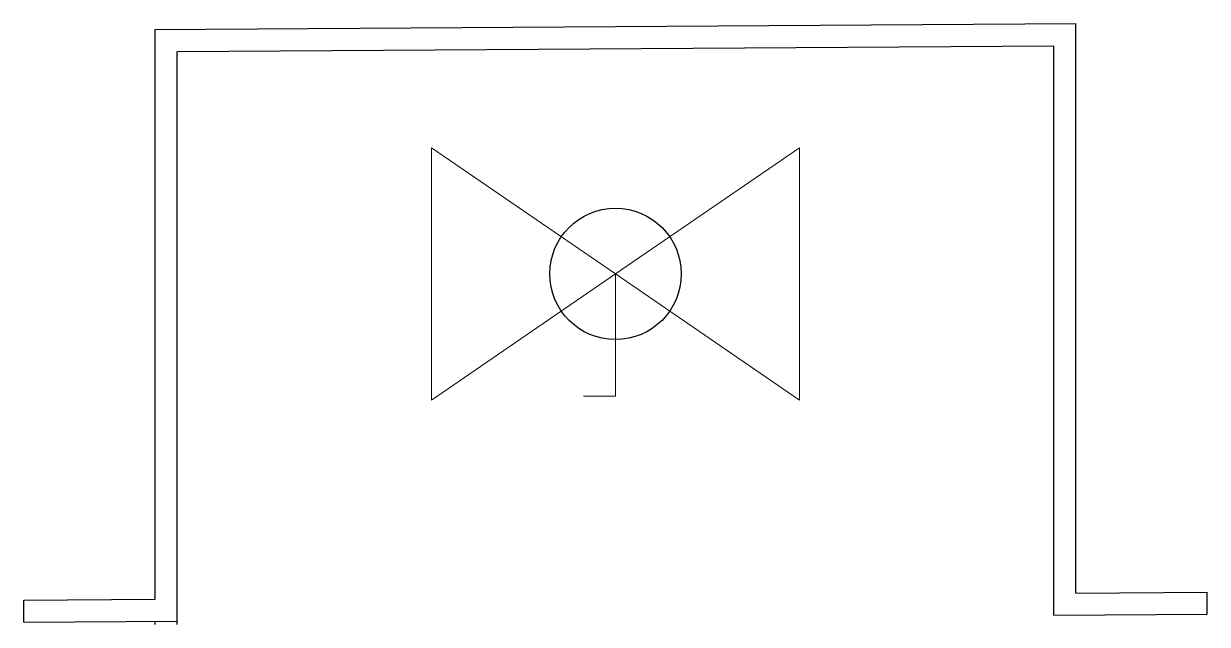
# Model space of a CAD drawing. Header units: inches. Extents: x 110.59 to 117.34, y -94.13 to -90.7.
import ezdxf

# ---------------------------------------------------------------- set-up
doc = ezdxf.new("R2010")
doc.units = ezdxf.units.IN
doc.header["$MEASUREMENT"] = 0
doc.layers.add('A201-Floorplan-2nd-floor', color=4, linetype='Continuous', lineweight=9)

msp = doc.modelspace()

# ---------------------------------------------------------------- linework, layer by layer
at = {"layer": 'A201-Floorplan-2nd-floor', "lineweight": 30}
for p, q in [((111.3439, -90.7345), (116.5939, -90.7007)), ((116.5939, -93.9509), (116.5939, -90.7007)), ((111.3439, -93.9856), (111.3439, -90.7345)), ((111.4689, -90.859), (116.4689, -90.8279)), ((116.4689, -94.0768), (116.4689, -90.8279)), ((111.4689, -94.1288), (111.4689, -90.859)), ((116.5939, -93.9509), (117.3439, -93.9459)), ((117.3439, -94.0709), (117.3439, -93.9459)), ((110.5939, -93.9905), (111.3439, -93.9856)), ((110.5939, -94.1163), (110.5939, -93.9905)), ((116.4689, -94.0768), (117.3439, -94.0709)), ((110.5939, -94.1163), (111.4689, -94.1104)), ((111.3439, -94.1288), (111.3439, -94.1113))]:
    msp.add_line(p, q, dxfattribs=at)
at = {"layer": 'A201-Floorplan-2nd-floor'}
for p, q in [((112.9195, -91.409), (112.9195, -91.7714)), ((113.9689, -92.1288), (112.9195, -91.409)), ((113.9689, -92.1288), (115.0183, -91.409)), ((115.0183, -91.409), (115.0183, -91.7714)), ((112.9195, -91.7714), (112.9195, -92.1288)), ((115.0183, -91.7714), (115.0183, -92.1288)), ((112.9195, -92.4861), (112.9195, -92.1288)), ((113.9689, -92.1288), (112.9195, -92.8485)), ((113.9689, -92.1288), (115.0183, -92.8485)), ((115.0183, -92.4861), (115.0183, -92.1288)), ((112.9195, -92.8485), (112.9195, -92.4861)), ((115.0183, -92.8485), (115.0183, -92.4861))]:
    msp.add_line(p, q, dxfattribs=at)
msp.add_lwpolyline([(113.9689, -92.1288), (113.9689, -92.8263), (113.7867, -92.8263)], dxfattribs=at)
at = {"layer": 'A201-Floorplan-2nd-floor', "lineweight": 30}
msp.add_circle((113.9689, -92.1288), 0.375, dxfattribs=at)

doc.saveas('drawing.dxf')
